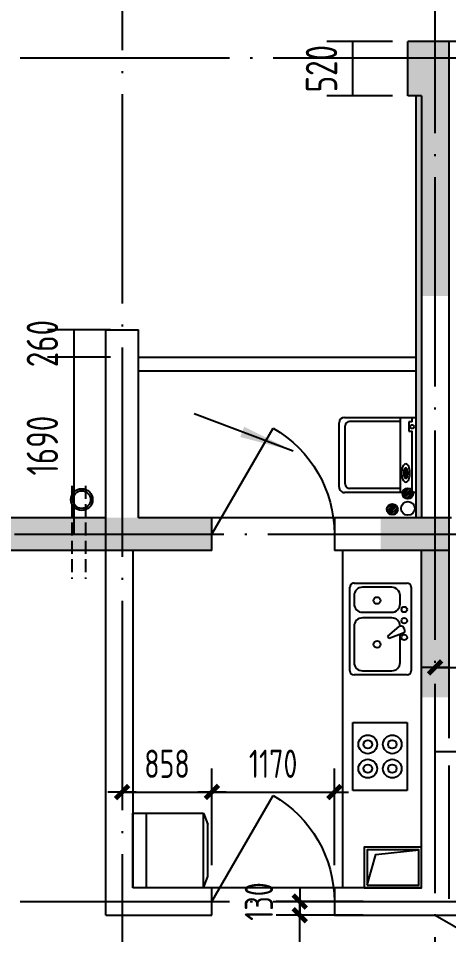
# Model space of a CAD drawing. Extents: x -726032 to 135930, y -151624 to 587044.
# Drawn here: x -452878 to -448767, y 422407 to 431161 of the extents above; entities that cross this region are included whole.
import ezdxf
from ezdxf.enums import TextEntityAlignment as Align

# ---------------------------------------------------------------- set-up
doc = ezdxf.new("R2010")
doc.units = 0
doc.header["$LTSCALE"] = 1000
doc.header["$MEASUREMENT"] = 0
doc.linetypes.add('DASH', pattern=[0.35, 0.25, -0.1])
doc.linetypes.add('DOTE', pattern=[2.42, 2, -0.2, 0.02, -0.2])
doc.layers.get('0').update_dxf_attribs({"linetype": 'CONTINUOUS'})
doc.layers.get('DEFPOINTS').update_dxf_attribs({"color": 1, "linetype": 'CONTINUOUS'})
for name, color, linetype in [('COLUMN', 170, 'CONTINUOUS'), ('DOTE', 8, 'DOTE'), ('GROUND', 45, 'CONTINUOUS'), ('JIAJU', 252, 'CONTINUOUS'), ('LVTRY', 6, 'CONTINUOUS'), ('PUB_DIM', 245, 'CONTINUOUS'), ('ROOF', 4, 'CONTINUOUS'), ('TOTHER', 7, 'CONTINUOUS'), ('WALL', 255, 'CONTINUOUS'), ('WINDOW', 155, 'CONTINUOUS'), ('WINDOW_TEXT', 7, 'CONTINUOUS'), ('空调', 245, 'CONTINUOUS'), ('雨水管', 20, 'CONTINUOUS')]:
    doc.layers.add(name, color=color, linetype=linetype)
doc.styles.add('DIM_FONT', font='isocp.shx', dxfattribs={"width": 0.8})
doc.styles.add('SIMPLEX', font='SIMPLEX.SHX')
doc.dimstyles.new('DIMA', dxfattribs={"dimtxt": 300, "dimasz": 1, "dimexe": 250, "dimexo": 300, "dimgap": 150, "dimtad": 1, "dimdec": 0, "dimzin": 0, "dimdsep": 46, "dimtxsty": 'DIM_FONT', "dimcen": 0.09, "dimse1": 1, "dimclrt": 142, "dimadec": 0, "dimazin": 0, "dimtfac": 1, "dimtdec": 0, "dimtix": 1, "dimtmove": 2, "dimatfit": 3, "dimfxl": 1, "dimtolj": 1, "dimtzin": 0, "dimarcsym": 0})
doc.dimstyles.new('DIMB', dxfattribs={"dimtxt": 300, "dimasz": 1, "dimexe": 250, "dimexo": 300, "dimgap": 150, "dimtad": 1, "dimdec": 0, "dimzin": 0, "dimdsep": 46, "dimtxsty": 'DIM_FONT', "dimcen": 0.09, "dimse2": 1, "dimclrt": 142, "dimadec": 0, "dimazin": 0, "dimtfac": 1, "dimtdec": 0, "dimtix": 1, "dimtmove": 2, "dimatfit": 3, "dimfxl": 1, "dimtolj": 1, "dimtzin": 0, "dimarcsym": 0})
doc.dimstyles.new('DIMN', dxfattribs={"dimtxt": 300, "dimasz": 1, "dimexe": 250, "dimexo": 300, "dimgap": 150, "dimtad": 1, "dimdec": 0, "dimzin": 0, "dimdsep": 46, "dimtxsty": 'DIM_FONT', "dimcen": 0.09, "dimclrt": 142, "dimadec": 0, "dimazin": 0, "dimtfac": 1, "dimtdec": 0, "dimtix": 1, "dimtmove": 2, "dimatfit": 3, "dimfxl": 1, "dimtolj": 1, "dimtzin": 0, "dimarcsym": 0})

# ---------------------------------------------------------------- blocks, each defined once
blk = doc.blocks.new('*D515')
at = {"layer": 'DEFPOINTS', "color": 0, "transparency": 16777216}
for p in [(-449681.8, 430940), (-449002.5, 430940), (-449002.5, 430420)]:
    blk.add_point(p, dxfattribs=at)
at = {"layer": 'PUB_DIM', "color": 0, "lineweight": -2, "transparency": 16777216}
for p, q in [((-449681.8, 430941), (-449681.8, 430942)), ((-449302.5, 430940), (-449931.8, 430940)), ((-449681.8, 430420), (-449681.8, 430940)), ((-449302.5, 430420), (-449931.8, 430420)), ((-449681.8, 430419), (-449681.8, 430418))]:
    blk.add_line(p, q, dxfattribs=at)
at = {"layer": 'PUB_DIM', "color": 0, "transparency": 16777216}
for points in [[(-449682, 430941), (-449681.7, 430941), (-449681.8, 430940)], [(-449682, 430419), (-449681.7, 430419), (-449681.8, 430420)]]:
    blk.add_solid(points, dxfattribs=at)
at = {"layer": 'PUB_DIM', "color": 142, "transparency": 16777216, "insert": (-449981.9, 430680), "char_height": 300, "attachment_point": 5, "rotation": 90, "style": 'DIM_FONT'}
blk.add_mtext('\\A1;520', dxfattribs=at)
blk = doc.blocks.new('_DBLK')
blk.add_line((-0.5, 0), (0, -0.866))
blk.add_arc((-0.5, 0), 1, 300, 0)
at = {"layer": 'WINDOW_TEXT', "style": 'SIMPLEX', "flags": 9}
blk.add_attdef('A', text='', height=1, dxfattribs=at).set_placement((0, 1.5), align=Align.MIDDLE)
blk = doc.blocks.new('M_E20')
for p, q in [((345, 0), (-345, 0)), ((-302.4, -35.8), (-345, -35.8)), ((-302.4, -35), (-302.4, -65.6)), ((-302.4, -65.6), (-219.3, -65.6)), ((-219.3, -65.6), (-219.3, -35)), ((345, -35.8), (-219.3, -35.8)), ((-307.3, -144.3), (-307.3, -611)), ((123, -86.9), (123.1, -98.6)), ((133.5, -96.3), (133.5, -112.9)), ((198.1, -96.3), (133.5, -96.3)), ((133.5, -112.9), (198.1, -112.9)), ((198.1, -112.9), (198.1, -96.3)), ((214.8, -88), (214.8, -98.5)), ((307.3, -144.3), (307.3, -611)), ((267.3, -651), (-267.3, -651))]:
    blk.add_line(p, q)
blk.add_lwpolyline([(83.3, -94.4, 0.185158), (88.2, -107.2, 0.102042), (107.7, -121.5, 0.060862), (132.7, -129.5, 0.047173), (166.5, -132.7, 0.047173), (200.2, -129.5, 0.060862), (225.3, -121.5, 0.102042), (244.7, -107.2, 0.185158), (249.6, -94.4, 0.185158), (244.7, -81.7, 0.102042), (225.3, -67.3, 0.060862), (200.2, -59.3, 0.047173), (166.5, -56.1, 0.047173), (132.7, -59.3, 0.060862), (107.7, -67.3, 0.102042), (88.2, -81.7, 0.185158)], format="xyb", close=True)
for points in [[(214.8, -88, 0.259034), (212.9, -84.6, 0.076276), (201.4, -79.7, 0.036515), (187.8, -77.2, 0.026615), (169, -76.2, 0.026615), (150.1, -77.2, 0.036515), (136.6, -79.7, 0.076276), (125, -84.6, 0.259034), (123.1, -88, 0.078462), (123.3, -89.3, 0.056762)], [(214.8, -98.5, 0.259034), (212.9, -95.1, 0.076276), (201.4, -90.2, 0.036515), (187.8, -87.7, 0.026615), (169, -86.7, 0.026615), (150.1, -87.7, 0.036515), (136.6, -90.2, 0.076276), (125, -95.1, 0.259034), (123.1, -98.5, 0.259034), (125, -102, 0.056762), (133.5, -106, 0.036515)], [(198.1, -107.7, 0.008736), (201.4, -106.9, 0.076276), (212.9, -102, 0.259034), (214.8, -98.5, 0.259034)]]:
    blk.add_lwpolyline(points, format="xyb")
blk.add_circle((-258.7, -35), 17.5)
for centre, start, end in [((-267.3, -611), 180, 270), ((267.3, -611), 270, 0)]:
    blk.add_arc(centre, 40, start, end)
at = {"layer": 'TOTHER', "linetype": 'Continuous'}
for p, q in [((-345, -655.8), (-345, 0)), ((345, 0), (345, -655.8)), ((-345, -144.7), (345, -144.7)), ((295, -705.8), (-295, -705.8))]:
    blk.add_line(p, q, dxfattribs=at)
for centre, start, end in [((-295, -655.8), 180, 270), ((295, -655.8), 270, 0)]:
    blk.add_arc(centre, 50, start, end, dxfattribs=at)
at = {"width": 0.8, "flags": 9}
for tag in ['XSIZE', 'YSIZE']:
    blk.add_attdef(tag, (0, 0), '', height=0.5, dxfattribs=at)
blk = doc.blocks.new('_DIMX')
blk.add_line((-150, 0), (150, 0))
at = {"const_width": 50}
blk.add_lwpolyline([(-70, -70), (70, 70)], dxfattribs=at)
blk = doc.blocks.new('*D2127')
at = {"layer": 'DEFPOINTS', "color": 0, "transparency": 16777216}
for p in [(-450189.6, 422594), (-449313, 422594), (-449313, 421294)]:
    blk.add_point(p, dxfattribs=at)
at = {"layer": 'PUB_DIM', "color": 0, "lineweight": -2, "transparency": 16777216}
for p, q in [((-449583, 422594), (-450414.6, 422594)), ((-450189.6, 421294.9), (-450189.6, 422593.1))]:
    blk.add_line(p, q, dxfattribs=at)
at = {"layer": 'PUB_DIM', "color": 0, "lineweight": -2, "transparency": 16777216, "xscale": 0.9, "yscale": 0.9, "zscale": 0.9}
for p, rotation in [((-450189.6, 422594), 90), ((-450189.6, 421294), 270)]:
    blk.add_blockref('_DIMX', p, dxfattribs=dict(at, rotation=rotation))
at = {"layer": 'PUB_DIM', "color": 142, "transparency": 16777216, "insert": (-450459.6, 421944), "char_height": 270, "attachment_point": 5, "rotation": 90, "style": 'DIM_FONT'}
blk.add_mtext('\\A1;1300', dxfattribs=at)
blk = doc.blocks.new('*D2128')
at = {"layer": 'DEFPOINTS', "color": 0, "transparency": 16777216}
for p in [(-450189.6, 422724), (-449313, 422724), (-449313, 422594)]:
    blk.add_point(p, dxfattribs=at)
at = {"layer": 'PUB_DIM', "color": 0, "lineweight": -2, "transparency": 16777216}
for p, q in [((-449583, 422724), (-450414.6, 422724)), ((-450189.6, 422724.9), (-450189.6, 422725.8)), ((-450189.6, 422594), (-450189.6, 422724)), ((-450189.6, 422593.1), (-450189.6, 422592.2))]:
    blk.add_line(p, q, dxfattribs=at)
at = {"layer": 'PUB_DIM', "color": 0, "lineweight": -2, "transparency": 16777216, "xscale": 0.9, "yscale": 0.9, "zscale": 0.9}
for p, rotation in [((-450189.6, 422724), 270), ((-450189.6, 422594), 90)]:
    blk.add_blockref('_DIMX', p, dxfattribs=dict(at, rotation=rotation))
at = {"layer": 'PUB_DIM', "color": 142, "transparency": 16777216, "insert": (-450579.7, 422724), "char_height": 270, "attachment_point": 5, "rotation": 90, "style": 'DIM_FONT'}
blk.add_mtext('\\A1;130', dxfattribs=at)
blk = doc.blocks.new('M_E29JIV')
at = {"color": 0, "linetype": 'ByBlock'}
for p, q in [((30.7, 337.5), (419.3, 337.5)), ((0, -306.8), (0, 306.8)), ((358, 306.8), (143.2, 306.8)), ((450, 306.8), (450, -306.8)), ((81.8, 245.5), (81.8, 40)), ((419.3, -20.5), (419.3, 245.5)), ((58.9, 31.4), (162.5, 70.2)), ((162.5, 70.2), (172.8, 52.5)), ((48.4, 2), (56.6, -12.3)), ((172.8, 52.5), (87.3, -17.8)), ((143.2, -81.8), (358, -81.8)), ((358, -122.7), (143.2, -122.7)), ((81.8, -184.1), (81.8, -245.5)), ((419.3, -245.5), (419.3, -184.1)), ((143.2, -306.8), (358, -306.8)), ((419.3, -337.5), (30.7, -337.5))]:
    blk.add_line(p, q, dxfattribs=at)
for centre, radius in [((250.6, 112.5), 25.6), ((51.1, 61.4), 20.5), ((51.1, -61.4), 20.5), ((51.1, -143.2), 20.5), ((250.6, -209.7), 25.6)]:
    blk.add_circle(centre, radius, dxfattribs=at)
for centre, radius, start, end in [((30.7, 306.8), 30.7, 90, 180), ((419.3, 306.8), 30.7, 0, 90), ((143.2, 245.5), 61.4, 90, 180), ((358, 245.5), 61.4, 0, 90), ((66.1, 12.3), 20.5, 110.53768, 210), ((74.3, -2), 20.5, 210, 309.46232), ((143.2, -20.5), 61.4, 180, 270), ((358, -20.5), 61.4, 270, 0), ((143.2, -184.1), 61.4, 90, 180), ((358, -184.1), 61.4, 0, 90), ((143.2, -245.5), 61.4, 180, 270), ((358, -245.5), 61.4, 270, 0), ((30.7, -306.8), 30.7, 180, 270), ((419.3, -306.8), 30.7, 270, 0)]:
    blk.add_arc(centre, radius, start, end, dxfattribs=at)
at = {"style": 'DIM_FONT', "width": 0.8, "flags": 9}
for tag in ['XSIZE', 'YSIZE']:
    blk.add_attdef(tag, (0, 0), '', height=0.5, dxfattribs=at)
blk = doc.blocks.new('M_E21')
for p, q in [((-250.1, 0), (250.1, 0)), ((-250.1, -400.1), (-250.1, 0)), ((250.1, 0), (250.1, -400.1)), ((250.1, -400.1), (-250.1, -400.1))]:
    blk.add_line(p, q)
at = {"layer": 'TOTHER', "linetype": 'Continuous'}
for centre, radius in [((-89.3, -109.8), 68.5), ((89.3, -109.8), 68.5), ((-89.3, -109.8), 31.6), ((89.3, -109.8), 31.6), ((-89.3, -290.2), 68.5), ((-89.3, -290.2), 31.6), ((89.3, -290.2), 68.5), ((89.3, -290.2), 31.6)]:
    blk.add_circle(centre, radius, dxfattribs=at)
at = {"width": 0.8, "flags": 9}
for tag in ['XSIZE', 'YSIZE']:
    blk.add_attdef(tag, (0, 0), '', height=0.5, dxfattribs=at)
blk = doc.blocks.new('A$C593B1C2D')
at = {"layer": 'JIAJU'}
for p, q in [((0, 550), (0, 32.5)), ((550, 550), (0, 550)), ((550, 32.5), (550, 550)), ((550, 450), (0, 450)), ((0, 32.5), (84.2, 0)), ((550, 32.5), (0, 32.5)), ((465.8, 0), (84.2, 0)), ((550, 32.5), (465.8, 0))]:
    blk.add_line(p, q, dxfattribs=at)
blk = doc.blocks.new('A$C52343C9C')
at = {"layer": 'JIAJU', "rotation": 2.050917305024764e-05}
blk.add_blockref('A$C593B1C2D', (0, 0), dxfattribs=at)
blk = doc.blocks.new('A$C47CE1419')
at = {"layer": 'JIAJU', "xscale": -1, "rotation": 90}
blk.add_blockref('A$C52343C9C', (550, 550), dxfattribs=at)
blk = doc.blocks.new('*D2134')
at = {"layer": 'DEFPOINTS', "color": 0, "transparency": 16777216}
for p in [(-451028.8, 423769.9), (-451886.8, 422800.4), (-451028.8, 422800.4)]:
    blk.add_point(p, dxfattribs=at)
at = {"layer": 'PUB_DIM', "color": 0, "lineweight": -2, "transparency": 16777216}
for p, q in [((-451028.8, 423070.4), (-451028.8, 423994.9)), ((-451885.9, 423769.9), (-451029.7, 423769.9))]:
    blk.add_line(p, q, dxfattribs=at)
at = {"layer": 'PUB_DIM', "color": 0, "lineweight": -2, "transparency": 16777216, "xscale": 0.9, "yscale": 0.9, "zscale": 0.9, "rotation": 180}
blk.add_blockref('_DIMX', (-451886.8, 423769.9), dxfattribs=at)
at = {"layer": 'PUB_DIM', "color": 0, "lineweight": -2, "transparency": 16777216, "xscale": 0.9, "yscale": 0.9, "zscale": 0.9}
blk.add_blockref('_DIMX', (-451028.8, 423769.9), dxfattribs=at)
at = {"layer": 'PUB_DIM', "color": 142, "transparency": 16777216, "insert": (-451457.8, 424039.9), "char_height": 270, "attachment_point": 5, "style": 'DIM_FONT'}
blk.add_mtext('\\A1;858', dxfattribs=at)
blk = doc.blocks.new('*D2135')
at = {"layer": 'DEFPOINTS', "color": 0, "transparency": 16777216}
for p in [(-449858.8, 423769.9), (-451028.8, 422800.4), (-449858.8, 422800.4)]:
    blk.add_point(p, dxfattribs=at)
at = {"layer": 'PUB_DIM', "color": 0, "lineweight": -2, "transparency": 16777216}
for p, q in [((-449858.8, 423070.4), (-449858.8, 423994.9)), ((-451027.9, 423769.9), (-449859.7, 423769.9))]:
    blk.add_line(p, q, dxfattribs=at)
at = {"layer": 'PUB_DIM', "color": 0, "lineweight": -2, "transparency": 16777216, "xscale": 0.9, "yscale": 0.9, "zscale": 0.9, "rotation": 180}
blk.add_blockref('_DIMX', (-451028.8, 423769.9), dxfattribs=at)
at = {"layer": 'PUB_DIM', "color": 0, "lineweight": -2, "transparency": 16777216, "xscale": 0.9, "yscale": 0.9, "zscale": 0.9}
blk.add_blockref('_DIMX', (-449858.8, 423769.9), dxfattribs=at)
at = {"layer": 'PUB_DIM', "color": 142, "transparency": 16777216, "insert": (-450443.8, 424039.9), "char_height": 270, "attachment_point": 5, "style": 'DIM_FONT'}
blk.add_mtext('\\A1;1170', dxfattribs=at)
blk = doc.blocks.new('*D2136')
at = {"layer": 'DEFPOINTS', "color": 0, "transparency": 16777216}
for p in [(-447856.9, 424960.3), (-448896.9, 424284), (-447856.9, 424284)]:
    blk.add_point(p, dxfattribs=at)
at = {"layer": 'PUB_DIM', "color": 0, "lineweight": -2, "transparency": 16777216}
for p, q in [((-447856.9, 424554), (-447856.9, 425185.3)), ((-448896, 424960.3), (-447857.8, 424960.3))]:
    blk.add_line(p, q, dxfattribs=at)
at = {"layer": 'PUB_DIM', "color": 0, "lineweight": -2, "transparency": 16777216, "xscale": 0.9, "yscale": 0.9, "zscale": 0.9, "rotation": 180}
blk.add_blockref('_DIMX', (-448896.9, 424960.3), dxfattribs=at)
at = {"layer": 'PUB_DIM', "color": 0, "lineweight": -2, "transparency": 16777216, "xscale": 0.9, "yscale": 0.9, "zscale": 0.9}
blk.add_blockref('_DIMX', (-447856.9, 424960.3), dxfattribs=at)
at = {"layer": 'PUB_DIM', "color": 142, "transparency": 16777216, "insert": (-448376.9, 425230.3), "char_height": 270, "attachment_point": 5, "style": 'DIM_FONT'}
blk.add_mtext('\\A1;1040', dxfattribs=at)
blk = doc.blocks.new('*D3672')
at = {"layer": 'DEFPOINTS', "color": 0, "transparency": 16777216}
for p in [(-451696.1, 427924), (-452348.5, 426234), (-451696.1, 426234)]:
    blk.add_point(p, dxfattribs=at)
at = {"layer": 'PUB_DIM', "color": 0, "lineweight": -2, "transparency": 16777216}
for p, q in [((-451996.1, 427924), (-452598.5, 427924)), ((-452348.5, 427923), (-452348.5, 426235))]:
    blk.add_line(p, q, dxfattribs=at)
at = {"layer": 'PUB_DIM', "color": 0, "transparency": 16777216}
for points in [[(-452348.7, 427923), (-452348.3, 427923), (-452348.5, 427924)], [(-452348.7, 426235), (-452348.3, 426235), (-452348.5, 426234)]]:
    blk.add_solid(points, dxfattribs=at)
at = {"layer": 'PUB_DIM', "color": 142, "transparency": 16777216, "insert": (-452648.5, 427079), "char_height": 300, "attachment_point": 5, "rotation": 90, "style": 'DIM_FONT'}
blk.add_mtext('\\A1;1690', dxfattribs=at)
blk = doc.blocks.new('*D900')
at = {"layer": 'DEFPOINTS', "color": 0, "transparency": 16777216}
for p in [(-451696.1, 428184), (-452348.5, 427924), (-451696.1, 427924)]:
    blk.add_point(p, dxfattribs=at)
at = {"layer": 'PUB_DIM', "color": 0, "lineweight": -2, "transparency": 16777216}
for p, q in [((-451996.1, 428184), (-452598.5, 428184)), ((-452348.5, 428185), (-452348.5, 428186)), ((-452348.5, 428184), (-452348.5, 427924)), ((-451996.1, 427924), (-452598.5, 427924)), ((-452348.5, 427923), (-452348.5, 427922))]:
    blk.add_line(p, q, dxfattribs=at)
at = {"layer": 'PUB_DIM', "color": 0, "transparency": 16777216}
for points in [[(-452348.7, 428185), (-452348.3, 428185), (-452348.5, 428184)], [(-452348.7, 427923), (-452348.3, 427923), (-452348.5, 427924)]]:
    blk.add_solid(points, dxfattribs=at)
at = {"layer": 'PUB_DIM', "color": 142, "transparency": 16777216, "insert": (-452648.5, 428054), "char_height": 300, "attachment_point": 5, "rotation": 90, "style": 'DIM_FONT'}
blk.add_mtext('\\A1;260', dxfattribs=at)
blk = doc.blocks.new('*D995')
at = {"layer": 'DEFPOINTS', "color": 0, "transparency": 16777216}
for p in [(-448896.9, 432134.7), (-449156.9, 430940), (-448896.9, 430940)]:
    blk.add_point(p, dxfattribs=at)
at = {"layer": 'PUB_DIM', "color": 0, "lineweight": -2, "transparency": 16777216}
for p, q in [((-449156.9, 431240), (-449156.9, 432384.7)), ((-448896.9, 431240), (-448896.9, 432384.7)), ((-449157.9, 432134.7), (-449158.9, 432134.7)), ((-449156.9, 432134.7), (-448896.9, 432134.7)), ((-448895.9, 432134.7), (-448894.9, 432134.7))]:
    blk.add_line(p, q, dxfattribs=at)
at = {"layer": 'PUB_DIM', "color": 0, "transparency": 16777216}
for points in [[(-449157.9, 432134.9), (-449157.9, 432134.5), (-449156.9, 432134.7)], [(-448895.9, 432134.9), (-448895.9, 432134.5), (-448896.9, 432134.7)]]:
    blk.add_solid(points, dxfattribs=at)
at = {"layer": 'PUB_DIM', "color": 142, "transparency": 16777216, "insert": (-448980.9, 432649.3), "char_height": 300, "attachment_point": 5, "style": 'DIM_FONT'}
blk.add_mtext('\\A1;260', dxfattribs=at)
blk = doc.blocks.new('_ARROW')
blk.add_solid([(0, 0), (-1, 0.1), (-1, -0.1)])

msp = doc.modelspace()

# ---------------------------------------------------------------- hatches: boundary and pattern name
at = {"layer": 'ROOF'}
h = msp.add_hatch(dxfattribs=at)
h.set_pattern_fill('DOTS', color=256, scale=390, style=0)
h.set_pattern_definition([(0, (-462376.97, 17415.827), (12.1875, 24.375), [0, -24.375])])
h.paths.add_polyline_path([(-449078.9, 426390), (-449026.9, 426390), (-449026.9, 430420), (-449078.9, 430420)])
at = {"layer": '雨水管'}
h = msp.add_hatch(dxfattribs=at)
h.set_pattern_fill('ANSI31', color=256, scale=130, style=0)
h.set_pattern_definition([(45, (-969913.083, 768653.283), (-11.4904852, 11.4904852), [])])
h.paths.add_polyline_path([(-449209.3, 426621.5, 1), (-449105.3, 426621.5, 1)])
h = msp.add_hatch(dxfattribs=at)
h.set_pattern_fill('ANSI31', color=256, scale=130, style=0)
h.set_pattern_definition([(45, (-970061.395, 768501.326), (-11.4904852, 11.4904852), [])])
h.paths.add_polyline_path([(-449357.6, 426469.6, 1), (-449253.6, 426469.6, 1)])

# ---------------------------------------------------------------- linework, layer by layer
at = {"layer": 'COLUMN'}
for points in [[(-449156.9, 430940), (-449156.9, 430420), (-448766.9, 430940), (-449026.9, 430420)], [(-449026.9, 430420), (-449026.9, 428509), (-448766.9, 430940), (-448766.9, 428509)], [(-453316.9, 426390), (-453316.9, 426078), (-451028.9, 426390), (-451028.9, 426078)], [(-449416.9, 426390), (-449416.9, 426078), (-448766.9, 426390), (-449026.9, 426078)], [(-449026.9, 426078), (-449026.9, 424674), (-448766.9, 426390), (-448766.9, 424674)]]:
    msp.add_solid(points, dxfattribs=at)
at = {"layer": 'DOTE'}
for p, q in [((-451886.9, 432855.9), (-451886.9, 405011.9)), ((-448896.9, 420384), (-448896.9, 432855.9)), ((-481902.2, 430784), (-412270.4, 430784)), ((-481954.2, 426234), (-412270.4, 426234)), ((-445516.9, 424154), (-448896.9, 424154)), ((-481902.2, 422724), (-412270.4, 422724))]:
    msp.add_line(p, q, dxfattribs=at)
at = {"layer": 'GROUND'}
for p, q in [((-449858.9, 426390), (-451028.9, 426390)), ((-449858.9, 422854), (-451028.9, 422854))]:
    msp.add_line(p, q, dxfattribs=at)
at = {"layer": 'LVTRY'}
msp.add_line((-449780.9, 426078), (-449780.9, 422854), dxfattribs=at)
for points in [[(-449572.9, 422854), (-449026.9, 422854), (-449026.9, 423244), (-449572.9, 423244)], [(-449546.9, 422880), (-449052.9, 422880), (-449052.9, 423218), (-449546.9, 423218)]]:
    msp.add_lwpolyline(points, close=True, dxfattribs=at)
msp.add_lwpolyline([(-449546.9, 422880), (-449462.3, 423174.5), (-449052.9, 423218)], dxfattribs=at)
at = {"layer": 'ROOF'}
for p, q in [((-449078.9, 426390), (-449078.9, 430420)), ((-451730.9, 427924), (-449078.9, 427924)), ((-451730.9, 427794), (-449078.9, 427794))]:
    msp.add_line(p, q, dxfattribs=at)
at = {"layer": 'WALL'}
for p, q in [((-449156.9, 430420), (-449156.9, 430940)), ((-447986.9, 430940), (-449156.9, 430940)), ((-448766.9, 430940), (-448766.9, 424284)), ((-449026.9, 430420), (-449156.9, 430420)), ((-449026.9, 430420), (-449026.9, 426390)), ((-452042.9, 428184), (-451730.9, 428184)), ((-452042.9, 422594), (-452042.9, 428184)), ((-451730.9, 426390), (-451730.9, 428184)), ((-452042.9, 426390), (-453316.9, 426390)), ((-451028.9, 426390), (-451730.9, 426390)), ((-451028.9, 426078), (-451028.9, 426390)), ((-448740.9, 426390), (-449858.9, 426390)), ((-449858.9, 426390), (-449858.9, 426078)), ((-451028.9, 426078), (-453316.9, 426078)), ((-451782.9, 426078), (-451782.9, 422854)), ((-448766.9, 426078), (-449858.9, 426078)), ((-449026.9, 422854), (-449026.9, 426078)), ((-448766.9, 424024), (-448766.9, 422750)), ((-451028.9, 422854), (-451782.9, 422854)), ((-451028.9, 422594), (-451028.9, 422854)), ((-449858.9, 422854), (-449858.9, 422594)), ((-449026.9, 422854), (-449858.9, 422854)), ((-452042.9, 422594), (-451028.9, 422594)), ((-449858.9, 422594), (-447778.9, 422594))]:
    msp.add_line(p, q, dxfattribs=at)
at = {"layer": '空调', "linetype": 'DASH', "ltscale": 0.5}
for p, q in [((-452367.9, 426695.8), (-452367.9, 425806.4)), ((-452237.9, 426695.8), (-452237.9, 425806.4))]:
    msp.add_line(p, q, dxfattribs=at)
at = {"layer": '雨水管'}
msp.add_lwpolyline([(-450252.1, 427027.6), (-451197.5, 427382.7)], dxfattribs=at)
for centre, radius in [((-452272.8, 426563.4), 104), ((-449157.3, 426621.5), 52), ((-452272.8, 426563.4), 84.5), ((-449305.6, 426469.6), 52), ((-449156.2, 426479.3), 65)]:
    msp.add_circle(centre, radius, dxfattribs=at)

# ---------------------------------------------------------------- block references
at = {"layer": 'LVTRY'}
for name, p, xscale, yscale, zscale, rotation in [('M_E20', (-449078.9, 426990.6), 1.039999999993597, 1.039999999993597, 1.039999999993597, 270), ('M_E29JIV', (-449124.9, 425327.2), 1.299999999999272, 1.299999999999272, 1.299999999999272, 180), ('M_E21', (-449162.7, 424109.5), 1.30000000000291, 1.30000000000291, 1.30000000000291, 270)]:
    msp.add_blockref(name, p, dxfattribs=dict(at, xscale=xscale, yscale=yscale, zscale=zscale, rotation=rotation))
at = {"layer": 'LVTRY', "xscale": 1.299999999999272, "yscale": 1.299999999999272, "zscale": 1.299999999999272}
msp.add_blockref('A$C47CE1419', (-451782.9, 422854), dxfattribs=at)
at = {"layer": 'WINDOW'}
for p, xscale, yscale, zscale, rotation in [((-450443.9, 426234), -1170, 1170, 1170, 180), ((-450443.9, 422724), -1170, 1170, 1170, 180), ((-448896.9, 421944), 1300, -1300, 1300, 270)]:
    msp.add_blockref('_DBLK', p, dxfattribs=dict(at, xscale=xscale, yscale=yscale, zscale=zscale, rotation=rotation))
at = {"layer": '雨水管', "xscale": 519.9999999999982, "yscale": 519.9999999999982, "zscale": 519.9999999999982, "rotation": 339.4141290930005}
msp.add_blockref('_ARROW', (-450252.1, 427027.6), dxfattribs=at)

# ---------------------------------------------------------------- dimensions: what is measured, and where the dimension line sits
at = {"layer": 'PUB_DIM'}
dim = msp.add_linear_dim(base=(-448896.9, 432134.7), p1=(-449156.9, 430940), p2=(-448896.9, 430940), angle=180, dimstyle='DIMN', dxfattribs=at)
dim.commit()
dim.dimension.update_dxf_attribs({"geometry": '*D995', "text_midpoint": (-448980.9, 432649.3), "dimtype": 160})
for base, p1, p2, angle, dimstyle, picture, middle in [((-449681.8, 430940), (-449002.5, 430420), (-449002.5, 430940), 270, 'DIMN', '*D515', (-449981.9, 430680)), ((-452348.5, 427924), (-451696.1, 428184), (-451696.1, 427924), 90, 'DIMN', '*D900', (-452648.5, 428054)), ((-452348.5, 426234), (-451696.1, 427924), (-451696.1, 426234), 90, 'DIMB', '*D3672', (-452648.5, 427079))]:
    dim = msp.add_linear_dim(base=base, p1=p1, p2=p2, angle=angle, dimstyle=dimstyle, dxfattribs=at)
    dim.commit()
    dim.dimension.update_dxf_attribs({"geometry": picture, "text_midpoint": middle})
for p1, p2, distance, picture, middle in [((-448896.9, 424284), (-447856.9, 424284), 676.3, '*D2136', (-448376.9, 425230.3)), ((-451886.8, 422800.4), (-451028.8, 422800.4), 969.4, '*D2134', (-451457.8, 424039.9)), ((-451028.8, 422800.4), (-449858.8, 422800.4), 969.4, '*D2135', (-450443.8, 424039.9)), ((-449313, 421294), (-449313, 422594), 876.7, '*D2127', (-450459.6, 421944))]:
    dim = msp.add_aligned_dim(p1=p1, p2=p2, distance=distance, dimstyle='DIMA', override={"dimscale": 0.9, "dimblk1": '_DIMX', "dimblk2": '_DIMX', "dimsah": 1}, dxfattribs=at)
    dim.commit()
    dim.dimension.update_dxf_attribs({"geometry": picture, "text_midpoint": middle})
dim = msp.add_linear_dim(base=(-450189.6, 422724), p1=(-449313, 422594), p2=(-449313, 422724), angle=90, dimstyle='DIMA', override={"dimscale": 0.9, "dimblk1": '_DIMX', "dimblk2": '_DIMX', "dimsah": 1}, dxfattribs=at)
dim.commit()
dim.dimension.update_dxf_attribs({"geometry": '*D2128', "text_midpoint": (-450579.7, 422724), "dimtype": 161})

doc.saveas('drawing.dxf')
